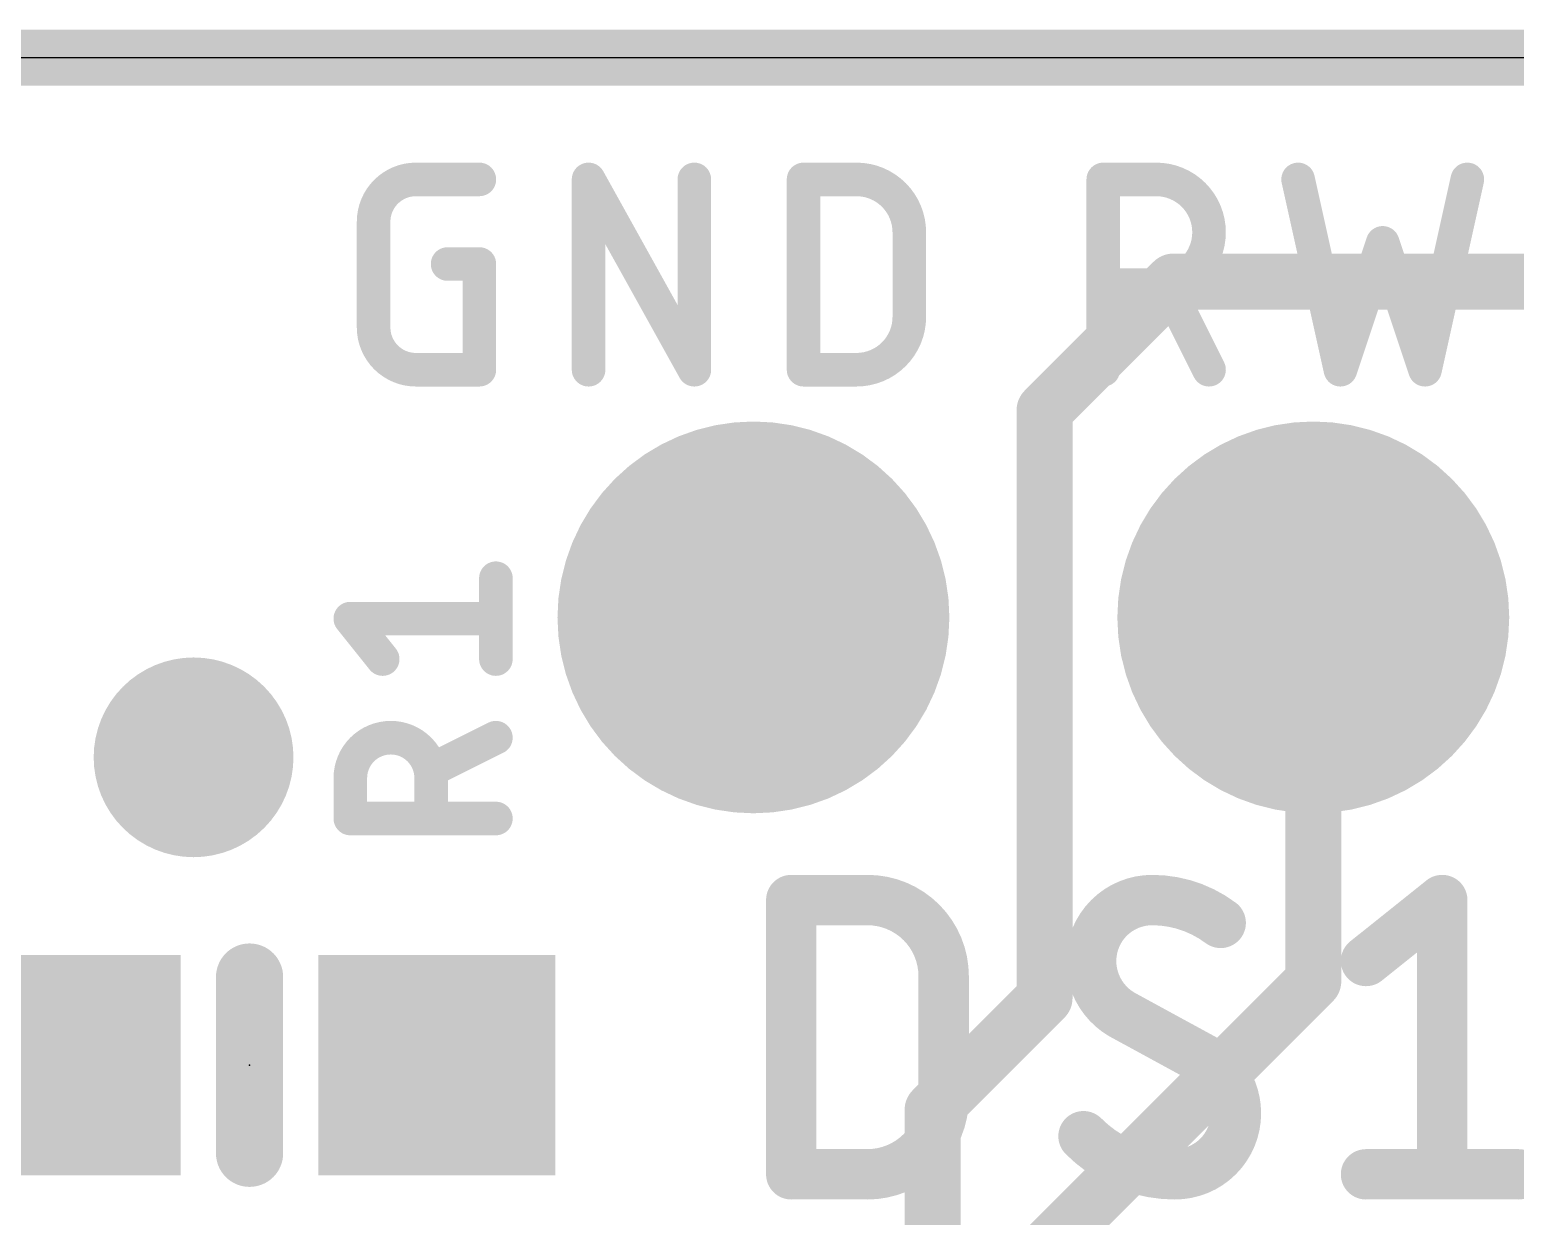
# Model space of a CAD drawing. Extents: x -3.4 to 28.1, y -0.1 to 17.9.
# Drawn here: x 5.61 to 12.35, y 12.52 to 17.91 of the extents above; entities that cross this region are included whole.
import ezdxf

# ---------------------------------------------------------------- set-up
doc = ezdxf.new("R2010")
doc.units = 0
for name, color, linetype in [('1', 12, 'CONTINUOUS'), ('17', 110, 'CONTINUOUS'), ('18', 110, 'CONTINUOUS'), ('20', 4, 'CONTINUOUS'), ('21', 40, 'CONTINUOUS'), ('23', 53, 'CONTINUOUS'), ('25', 253, 'CONTINUOUS')]:
    doc.layers.add(name, color=color, linetype=linetype)

# ---------------------------------------------------------------- blocks, each defined once
blk = doc.blocks.new('ROUNDP')
at = {"const_width": 0.5}
blk.add_lwpolyline([(0, -0.25, 1), (0, 0.25, 1), (0, -0.25)], format="xyb", dxfattribs=at)
blk = doc.blocks.new('RECT')
blk.add_solid([(-0.5, -0.5), (0.5, -0.5), (-0.5, 0.5), (0.5, 0.5)])
blk = doc.blocks.new('ROUNDV')
at = {"const_width": 0.5}
blk.add_lwpolyline([(0, -0.25, 1), (0, 0.25, 1), (0, -0.25)], format="xyb", dxfattribs=at)

msp = doc.modelspace()

# ---------------------------------------------------------------- linework, layer by layer
at = {"layer": '1', "const_width": 0.254}
for points in [[(25.4, 17.78), (0, 17.78)], [(10.2108, 16.1798), (10.795, 16.764)], [(10.795, 16.764), (13.843, 16.764)], [(10.2108, 13.5128), (10.2108, 16.1798)], [(11.43, 13.589), (11.43, 15.24)], [(10.16, 12.319), (11.43, 13.589)], [(9.7028, 13.0048), (10.2108, 13.5128)], [(4.814, 13.208), (5.754, 13.208)], [(9.7028, 8.5852), (9.7028, 13.0048)]]:
    msp.add_lwpolyline(points, dxfattribs=at)
at = {"layer": '1', "const_width": 0.127}
for points in [[(10.795, 16.8275, 1), (10.795, 16.7005)], [(10.8399, 16.7191, 1), (10.7501, 16.8089)], [(10.2743, 16.1798, 1), (10.1473, 16.1798)], [(10.1659, 16.2247, 1), (10.2557, 16.1349)], [(11.4935, 15.24, 1), (11.3665, 15.24)], [(11.4749, 13.5441, 1), (11.3851, 13.6339)], [(10.2557, 13.4679, 1), (10.1659, 13.5577)], [(11.3665, 13.589, 1), (11.4935, 13.589)], [(10.1473, 13.5128, 1), (10.2743, 13.5128)], [(5.754, 13.1445, 1), (5.754, 13.2715)], [(9.7663, 13.0048, 1), (9.6393, 13.0048)], [(9.6579, 13.0497, 1), (9.7477, 12.9599)]]:
    msp.add_lwpolyline(points, format="xyb", dxfattribs=at)
at = {"layer": '20'}
msp.add_line((22.86, 17.78), (2.54, 17.78), dxfattribs=at)
at = {"layer": '21'}
for points, const_width in [([(7.3587, 17.2276, 0.4142), (7.1668, 17.0356)], 0.1524), ([(7.3587, 17.2657, 1), (7.3587, 17.1895)], 0.0762), ([(7.3587, 17.1895, 1), (7.3587, 17.2656)], 0.0762), ([(7.6465, 17.1895, 1), (7.6465, 17.2657)], 0.0762), ([(8.1802, 17.2276, 1), (8.104, 17.2276)], 0.0762), ([(8.1754, 17.2461, 1), (8.1088, 17.209)], 0.0762), ([(8.66, 17.2276, 1), (8.5838, 17.2276)], 0.0762), ([(9.1556, 17.2276, 1), (9.0794, 17.2276)], 0.0762), ([(9.1175, 17.2657, 1), (9.1175, 17.1895)], 0.0762), ([(9.5972, 16.9877, 0.4142), (9.3574, 17.2276)], 0.1524), ([(9.3574, 17.2657, 1), (9.3574, 17.1895)], 0.0762), ([(9.3574, 17.1895, 1), (9.3574, 17.2657)], 0.0762), ([(10.5153, 17.2276, 1), (10.4391, 17.2276)], 0.0762), ([(10.4772, 17.2657, 1), (10.4772, 17.1895)], 0.0762), ([(10.7171, 16.7478, 1), (10.7171, 17.2276)], 0.1524), ([(10.7171, 17.2657, 1), (10.7171, 17.1895)], 0.0762), ([(10.7171, 17.1895, 1), (10.7171, 17.2657)], 0.0762), ([(11.3983, 17.2358, 1), (11.3239, 17.2193)], 0.0762), ([(12.166, 17.2193, 1), (12.0916, 17.2358)], 0.0762), ([(7.2049, 17.0356, 1), (7.1287, 17.0356)], 0.0762), ([(7.1287, 17.0356, 1), (7.2049, 17.0356)], 0.0762), ([(9.6353, 16.9877, 1), (9.5591, 16.9877)], 0.0762), ([(9.5591, 16.9877, 1), (9.6353, 16.9877)], 0.0762), ([(11.7811, 16.9517, 1), (11.7088, 16.9276)], 0.0762), ([(11.7811, 16.9276, 1), (11.7088, 16.9517)], 0.0762), ([(7.5026, 16.8818, 1), (7.5026, 16.8056)], 0.0762), ([(7.6846, 16.8437, 1), (7.6084, 16.8437)], 0.0762), ([(7.6465, 16.8056, 1), (7.6465, 16.8818)], 0.0762), ([(10.4772, 16.7859, 1), (10.4772, 16.7097)], 0.0762), ([(10.7171, 16.7859, 1), (10.7171, 16.7097)], 0.0762), ([(10.7171, 16.7097, 1), (10.7171, 16.7859)], 0.0762), ([(10.7992, 16.7648, 1), (10.731, 16.7307)], 0.0762), ([(9.3574, 16.3639, 0.4142), (9.5972, 16.6038)], 0.1524), ([(9.6353, 16.6038, 1), (9.5591, 16.6038)], 0.0762), ([(7.1668, 16.5559, 0.4142), (7.3587, 16.3639)], 0.1524), ([(7.2049, 16.5559, 1), (7.1287, 16.5559)], 0.0762), ([(7.1287, 16.5559, 1), (7.2049, 16.5559)], 0.0762), ([(9.5591, 16.6038, 1), (9.6353, 16.6038)], 0.0762), ([(7.3587, 16.402, 1), (7.3587, 16.3258)], 0.0762), ([(7.3587, 16.3258, 1), (7.3587, 16.402)], 0.0762), ([(7.6084, 16.3639, 1), (7.6846, 16.3639)], 0.0762), ([(7.6465, 16.3258, 1), (7.6465, 16.402)], 0.0762), ([(8.104, 16.3639, 1), (8.1802, 16.3639)], 0.0762), ([(8.5838, 16.3639, 1), (8.66, 16.3639)], 0.0762), ([(8.5886, 16.3454, 1), (8.6552, 16.3825)], 0.0762), ([(9.1175, 16.402, 1), (9.1175, 16.3258)], 0.0762), ([(9.0794, 16.3639, 1), (9.1556, 16.3639)], 0.0762), ([(9.3574, 16.402, 1), (9.3574, 16.3258)], 0.0762), ([(9.3574, 16.3258, 1), (9.3574, 16.402)], 0.0762), ([(10.4391, 16.3639, 1), (10.5153, 16.3639)], 0.0762), ([(10.9229, 16.3469, 1), (10.9911, 16.381)], 0.0762), ([(11.5169, 16.376, 1), (11.5892, 16.3519)], 0.0762), ([(11.5159, 16.3557, 1), (11.5902, 16.3722)], 0.0762), ([(11.8997, 16.3722, 1), (11.9741, 16.3557)], 0.0762), ([(11.9007, 16.3519, 1), (11.973, 16.376)], 0.0762), ([(9.1188, 13.9573, 1), (9.0045, 13.9573)], 0.1143), ([(9.0617, 14.0145, 1), (9.0617, 13.9002)], 0.1143), ([(9.7531, 13.6116, 0.4142), (9.4074, 13.9573)], 0.2286), ([(9.4074, 14.0145, 1), (9.4074, 13.9002)], 0.1143), ([(9.4074, 13.9002, 1), (9.4074, 14.0145)], 0.1143), ([(10.6987, 13.9573, 0.4142), (10.4221, 13.6807)], 0.2286), ([(11.0099, 13.8536, 0.1623), (10.6987, 13.9573)], 0.2286), ([(10.6987, 14.0144, 1), (10.6987, 13.9002)], 0.1143), ([(10.6987, 13.9001, 1), (10.6987, 14.0144)], 0.1143), ([(12.0721, 13.9573, 1), (11.9578, 13.9573)], 0.1143), ([(12.0507, 13.9127, 1), (11.9793, 14.0019)], 0.1143), ([(10.9756, 13.8079, 1), (11.0442, 13.8993)], 0.1143), ([(6.6802, 13.608, 1), (6.5278, 13.608)], 0.1524), ([(10.4221, 13.6807, 0.2656), (10.5604, 13.4387)], 0.2286), ([(10.4793, 13.6807, 1), (10.365, 13.6807)], 0.1143), ([(11.6335, 13.7253, 1), (11.7049, 13.6361)], 0.1143), ([(9.8103, 13.6116, 1), (9.696, 13.6116)], 0.1143), ([(10.365, 13.6807, 1), (10.4793, 13.6807)], 0.1143), ([(9.696, 13.6116, 1), (9.8103, 13.6116)], 0.1143), ([(10.5878, 13.4889, 1), (10.5331, 13.3885)], 0.1143), ([(10.5314, 13.3895, 1), (10.5894, 13.488)], 0.1143), ([(11.079, 12.9893, 0.2656), (10.9407, 13.2313)], 0.2286), ([(10.9697, 13.2805, 1), (10.9117, 13.182)], 0.1143), ([(10.9134, 13.1811, 1), (10.9681, 13.2815)], 0.1143), ([(9.4074, 12.7127, 0.4142), (9.7531, 13.0584)], 0.2286), ([(9.8103, 13.0584, 1), (9.696, 13.0584)], 0.1143), ([(9.696, 13.0584, 1), (9.8103, 13.0584)], 0.1143), ([(10.8024, 12.7127, 0.4142), (11.079, 12.9893)], 0.2286), ([(11.1362, 12.9893, 1), (11.0219, 12.9893)], 0.1143), ([(11.0219, 12.9893, 1), (11.1362, 12.9893)], 0.1143), ([(10.3876, 12.8856, 0.2), (10.8024, 12.7127)], 0.2286), ([(10.4281, 12.9258, 1), (10.347, 12.8453)], 0.1143), ([(6.5278, 12.808, 1), (6.6802, 12.808)], 0.1524), ([(9.0617, 12.7698, 1), (9.0617, 12.6555)], 0.1143), ([(9.4074, 12.7698, 1), (9.4074, 12.6555)], 0.1143), ([(9.4074, 12.6555, 1), (9.4074, 12.7698)], 0.1143), ([(10.8024, 12.7698, 1), (10.8024, 12.6555)], 0.1143), ([(10.8024, 12.6556, 1), (10.8024, 12.7698)], 0.1143), ([(11.6692, 12.7698, 1), (11.6692, 12.6555)], 0.1143), ([(12.3607, 12.6555, 1), (12.3607, 12.7698)], 0.1143), ([(9.0045, 12.7127, 1), (9.1188, 12.7127)], 0.1143), ([(11.9578, 12.7127, 1), (12.0721, 12.7127)], 0.1143)]:
    msp.add_lwpolyline(points, format="xyb", dxfattribs=dict(at, const_width=const_width))
for points, const_width in [([(7.3587, 17.2276), (7.6465, 17.2276)], 0.1524), ([(8.1421, 16.3639), (8.1421, 17.2276)], 0.1524), ([(8.1421, 17.2276), (8.6219, 16.3639)], 0.1524), ([(8.6219, 16.3639), (8.6219, 17.2276)], 0.1524), ([(9.1175, 16.3639), (9.1175, 17.2276)], 0.1524), ([(9.1175, 17.2276), (9.3574, 17.2276)], 0.1524), ([(10.4772, 16.3639), (10.4772, 17.2276)], 0.1524), ([(10.4772, 17.2276), (10.7171, 17.2276)], 0.1524), ([(11.3611, 17.2276), (11.553, 16.3639)], 0.1524), ([(11.9369, 16.3639), (12.1288, 17.2276)], 0.1524), ([(7.1668, 16.5559), (7.1668, 17.0356)], 0.1524), ([(9.5972, 16.9877), (9.5972, 16.6038)], 0.1524), ([(11.553, 16.3639), (11.745, 16.9397)], 0.1524), ([(11.745, 16.9397), (11.9369, 16.3639)], 0.1524), ([(7.5026, 16.8437), (7.6465, 16.8437)], 0.1524), ([(7.6465, 16.8437), (7.6465, 16.3639)], 0.1524), ([(10.7171, 16.7478), (10.4772, 16.7478)], 0.1524), ([(10.957, 16.3639), (10.7651, 16.7478)], 0.1524), ([(7.6465, 16.3639), (7.3587, 16.3639)], 0.1524), ([(9.3574, 16.3639), (9.1175, 16.3639)], 0.1524), ([(9.0617, 12.7127), (9.0617, 13.9573)], 0.2286), ([(9.0617, 13.9573), (9.4074, 13.9573)], 0.2286), ([(11.6692, 13.6807), (12.015, 13.9573)], 0.2286), ([(12.015, 13.9573), (12.015, 12.7127)], 0.2286), ([(6.604, 13.608), (6.604, 12.808)], 0.3048), ([(9.7531, 13.6116), (9.7531, 13.0584)], 0.2286), ([(10.9407, 13.2313), (10.5604, 13.4387)], 0.2286), ([(9.4074, 12.7127), (9.0617, 12.7127)], 0.2286), ([(11.6692, 12.7127), (12.3607, 12.7127)], 0.2286)]:
    msp.add_lwpolyline(points, dxfattribs=dict(at, const_width=const_width))
at = {"layer": '23'}
msp.add_point((6.604, 13.208), dxfattribs=at)
at = {"layer": '25', "const_width": 0.1524}
for points in [[(7.7216, 15.0509), (7.7216, 15.4178)], [(7.208, 15.0509), (7.0612, 15.2344)], [(7.0612, 15.2344), (7.7216, 15.2344)], [(7.7216, 14.6942), (7.4281, 14.5474)], [(7.0612, 14.3273), (7.0612, 14.5107)], [(7.4281, 14.5107), (7.4281, 14.3273)], [(7.7216, 14.3273), (7.0612, 14.3273)]]:
    msp.add_lwpolyline(points, dxfattribs=at)
at = {"layer": '25'}
for points, const_width in [([(7.7597, 15.4178, 1), (7.6835, 15.4178)], 0.0762), ([(7.091, 15.2582, 1), (7.0314, 15.2106)], 0.0762), ([(7.0612, 15.2725, 1), (7.0612, 15.1963)], 0.0762), ([(7.7216, 15.1963, 1), (7.7216, 15.2725)], 0.0762), ([(7.1782, 15.0271, 1), (7.2377, 15.0747)], 0.0762), ([(7.6835, 15.0509, 1), (7.7597, 15.0509)], 0.0762), ([(7.4281, 14.5107, 1), (7.0612, 14.5107)], 0.1524), ([(7.7386, 14.6601, 1), (7.7046, 14.7282)], 0.0762), ([(7.0993, 14.5107, 1), (7.0231, 14.5107)], 0.0762), ([(7.4111, 14.5815, 1), (7.4451, 14.5133)], 0.0762), ([(7.4662, 14.5107, 1), (7.39, 14.5107)], 0.0762), ([(7.0231, 14.5107, 1), (7.0993, 14.5107)], 0.0762), ([(7.39, 14.5107, 1), (7.4662, 14.5107)], 0.0762), ([(7.0612, 14.3654, 1), (7.0612, 14.2892)], 0.0762), ([(7.0231, 14.3273, 1), (7.0993, 14.3273)], 0.0762), ([(7.39, 14.3273, 1), (7.4662, 14.3273)], 0.0762), ([(7.7216, 14.2892, 1), (7.7216, 14.3654)], 0.0762)]:
    msp.add_lwpolyline(points, format="xyb", dxfattribs=dict(at, const_width=const_width))

# ---------------------------------------------------------------- block references
at = {"layer": '1', "xscale": 1.075}
for p in [(5.754, 13.208), (7.454, 13.208)]:
    msp.add_blockref('RECT', p, dxfattribs=at)
at = {"layer": '17', "xscale": 1.778, "yscale": 1.778, "rotation": 90}
for p in [(8.89, 15.24), (11.43, 15.24)]:
    msp.add_blockref('ROUNDP', p, dxfattribs=at)
at = {"layer": '18', "xscale": 0.9064, "yscale": 0.9064}
msp.add_blockref('ROUNDV', (6.35, 14.605), dxfattribs=at)
msp.add_blockref('ROUNDV', (6.35, 14.605), dxfattribs=at)

doc.saveas('drawing.dxf')
